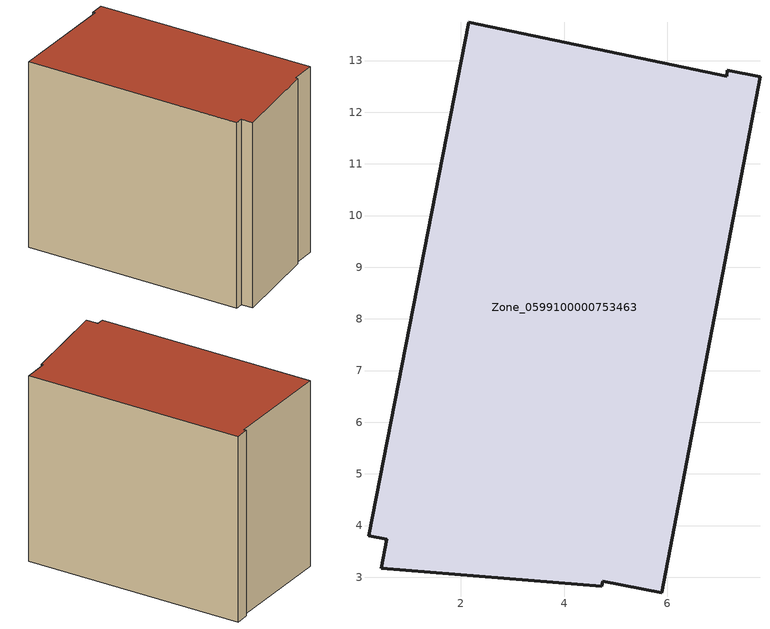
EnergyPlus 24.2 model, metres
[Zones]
Zone_0599100000753463
 floor ground (C_G): 2.16,13.74 7.15,12.7 7.16,12.81 7.79,12.69 5.89,2.7 4.75,2.92 4.73,2.82 0.46,3.17 0.57,3.73 0.21,3.8 z0
 wall outside (C_F): 5.89,2.7 7.79,12.69 7.16,12.81 7.15,12.7 2.16,13.74 0.21,3.8 0.57,3.73 0.46,3.17 4.73,2.82 4.75,2.92 5.89,2.7 z0:8.69
 roof outside (C_R): 7.15,12.7 2.16,13.74 0.21,3.8 0.57,3.73 0.46,3.17 4.73,2.82 4.75,2.92 5.89,2.7 7.79,12.69 7.16,12.81 z8.69
[BUILDING]
Pand.0599100000753463: North Axis=0; Terrain=City; Loads Convergence Tolerance Value=0.04; Temperature Convergence Tolerance Value=0.4; Solar Distribution=FullExterior; Maximum Number of Warmup Days=25; Minimum Number of Warmup Days=1
[Site:Location]
Rotterdam.The.Hague.AP_ZH_NLD Design_Conditions: Latitude=51.96; Longitude=4.45; Time Zone=1; Elevation=-4.5
[SITE:GROUNDTEMPERATURE:BUILDINGSURFACE]
18, 18, 18, 18, 18, 18, 18, 18, 18, 18, 18, 18
[MATERIAL] Thermal Absorptance=0.9; Solar Absorptance=0.7; Visible Absorptance=0.7
Name | Roughness | Thickness | Conductivity | Density | Specific Heat
G.TC.2006-2014 | MediumSmooth | 0.15 | 0.06 | 540 | 1210
F.TC.2006-2014 | Rough | 0.3 | 0.12 | 1920 | 840
R.TC.2006-2014 | MediumRough | 0.2 | 0.08 | 1500 | 1000
[CONSTRUCTION]
C_G: G.TC.2006-2014
C_F: F.TC.2006-2014
C_R: R.TC.2006-2014
[ZONE]
Zone_0599100000753463: Type=1; Multiplier=1; Ceiling Height=Autocalculate; Volume=Autocalculate; Floor Area=autocalculate; Part of Total Floor Area=Yes
[ZONEINFILTRATION:DESIGNFLOWRATE]
Infil_Zone_0599100000753463: Zone or ZoneList or Space or SpaceList=Zone_0599100000753463; Schedule=AlwaysOn; Design Flow Rate Calculation Method=Flow/Area; Flow Rate per Floor Area=0.0015; Constant Term Coefficient=1; Temperature Term Coefficient=0; Velocity Term Coefficient=0; Velocity Squared Term Coefficient=0
[HVACTEMPLATE:ZONE:IDEALLOADSAIRSYSTEM]
Zone_0599100000753463: Maximum Heating Supply Air Temperature=50; Minimum Cooling Supply Air Temperature=13; Maximum Heating Supply Air Humidity Ratio=0.0156; Minimum Cooling Supply Air Humidity Ratio=0.0077; Heating Limit=NoLimit; Cooling Limit=NoLimit; Dehumidification Control Type=ConstantSensibleHeatRatio; Cooling Sensible Heat Ratio=0.7; Dehumidification Setpoint=60; Humidification Control Type=None; Humidification Setpoint=30; Outdoor Air Method=None; Outdoor Air Flow Rate per Person=0.00944; Outdoor Air Flow Rate per Zone Floor Area=0; Outdoor Air Flow Rate per Zone=0; Demand Controlled Ventilation Type=None; Outdoor Air Economizer Type=NoEconomizer; Heat Recovery Type=None; Sensible Heat Recovery Effectiveness=0.7; Latent Heat Recovery Effectiveness=0.65
[ZONECONTROL:THERMOSTAT]
ThermostatControl_Zone_0599100000753463: Zone or ZoneList=Zone_0599100000753463; Control Type Schedule=DualSetpointControlType; Control 1=Thermostat_Zone_0599100000753463; Temperature Difference Between Cutout And Setpoint=0
[THERMOSTATSETPOINT:DUALSETPOINT]
Thermostat_Zone_0599100000753463: Heating Setpoint Temperature Schedule=HeatingSetpoint_Zone_0599100000753463; Cooling Setpoint Temperature Schedule=CoolingSetpoint_Zone_0599100000753463
[SCHEDULE:COMPACT]
HeatingSetpoint_Zone_0599100000753463: Through: 12/31, For: AllDays, Until: 24:00, 21
CoolingSetpoint_Zone_0599100000753463: Through: 12/31, For: AllDays, Until: 24:00, 24
DualSetpointControlType: Through: 12/31, For: AllDays, Until: 24:00, 4
AlwaysOn: Through: 12/31, For: AllDays, Until: 24:00, 1
